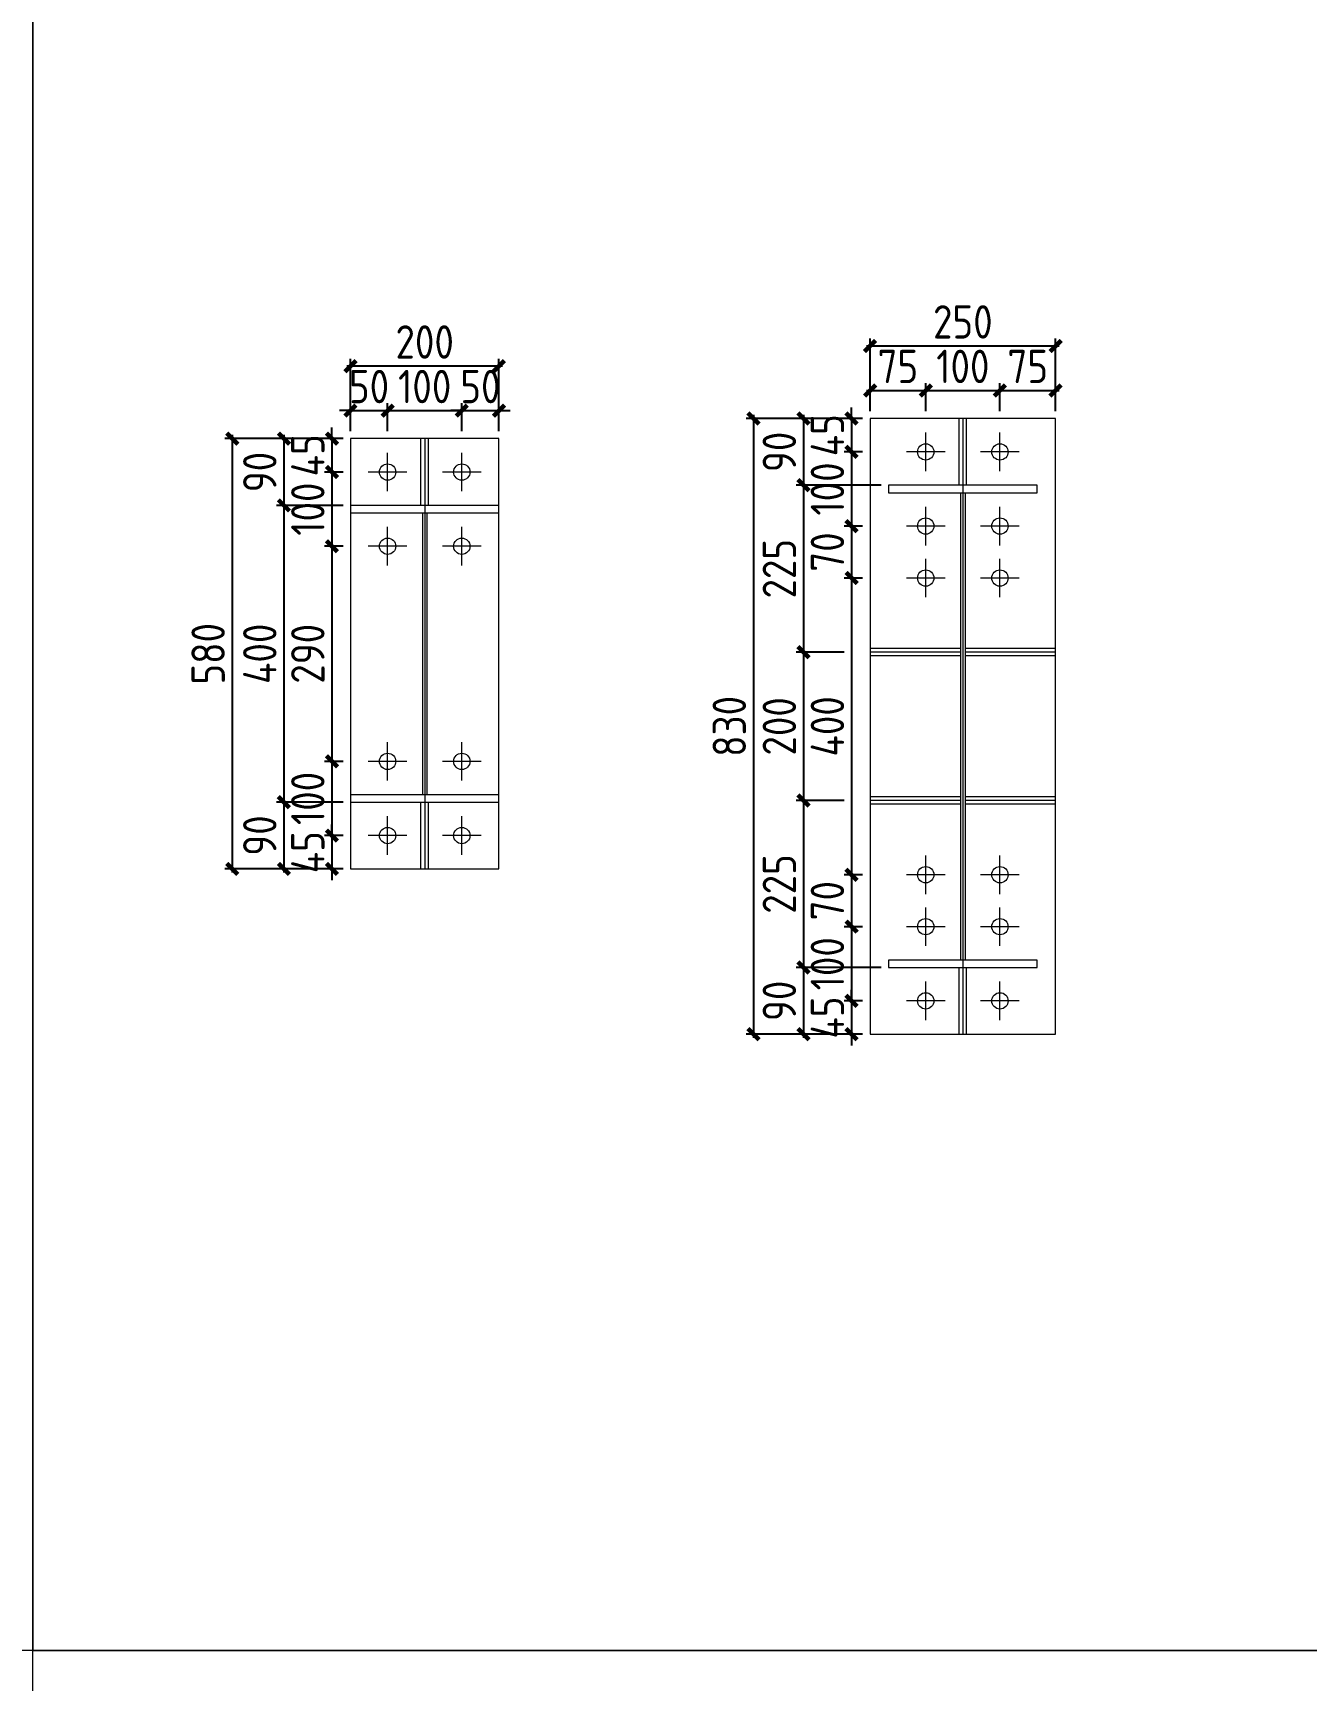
# Model space of a CAD drawing. Extents: x 485428 to 797698, y 56414 to 211814.
# Drawn here: x 733738 to 737168, y 144535 to 148975 of the extents above; entities that cross this region are included whole.
import ezdxf

# ---------------------------------------------------------------- set-up
doc = ezdxf.new("R2010")
doc.units = 0
doc.header["$LTSCALE"] = 1000
doc.header["$MEASUREMENT"] = 0
doc.styles.get("Standard").update_dxf_attribs({"font": 'gbenor.shx', "bigfont": 'gbcbig.shx'})
doc.dimstyles.get("Standard").update_dxf_attribs({"dimscale": 100, "dimtxt": 2, "dimasz": 0.4, "dimexe": 0.5, "dimexo": 1, "dimgap": 0.5, "dimtad": 1, "dimdec": 0, "dimzin": 0, "dimdsep": 46, "dimtxsty": 'Standard', "dimblk": 'ARCHTICK', "dimcen": 0.09, "dimadec": 0, "dimazin": 0, "dimtfac": 1, "dimtdec": 0, "dimtix": 1, "dimtmove": 2, "dimatfit": 3, "dimfxl": 1, "dimtolj": 1, "dimtzin": 0, "dimarcsym": 0})

# ---------------------------------------------------------------- blocks, each defined once
blk = doc.blocks.new('_ArchTick')
at = {"color": 0, "linetype": 'ByBlock', "const_width": 0.4}
blk.add_lwpolyline([(-0.5, -0.5), (0.5, 0.5)], dxfattribs=at)
blk = doc.blocks.new('*D1801')
at = {"color": 3, "lineweight": -2}
for p, q in [((734593.6, 147901.4), (734593.6, 147976.9)), ((734693.6, 147901.4), (734693.6, 147976.9)), ((734593.6, 147956.9), (734563.6, 147956.9)), ((734593.6, 147956.9), (734693.6, 147956.9)), ((734693.6, 147956.9), (734723.6, 147956.9))]:
    blk.add_line(p, q, dxfattribs=at)
at = {"layer": 'Defpoints', "color": 0}
for p in [(734693.6, 147956.9), (734593.6, 147881.4), (734693.6, 147881.4)]:
    blk.add_point(p, dxfattribs=at)
at = {"color": 3, "lineweight": -2, "xscale": 30, "yscale": 30, "zscale": 30}
blk.add_blockref('_ArchTick', (734593.6, 147956.9), dxfattribs=at)
at = {"color": 3, "lineweight": -2, "xscale": 30, "yscale": 30, "zscale": 30, "rotation": 180}
blk.add_blockref('_ArchTick', (734693.6, 147956.9), dxfattribs=at)
at = {"color": 0, "lineweight": 15, "insert": (734643.6, 148021.9), "char_height": 90, "attachment_point": 5}
blk.add_mtext('\\A1;50', dxfattribs=at)
blk = doc.blocks.new('*D1782')
at = {"color": 3, "lineweight": -2}
for p, q in [((734693.6, 147901.4), (734693.6, 147976.9)), ((734893.6, 147901.4), (734893.6, 147976.9)), ((734683.6, 147956.9), (734903.6, 147956.9))]:
    blk.add_line(p, q, dxfattribs=at)
at = {"layer": 'Defpoints', "color": 0}
for p in [(734893.6, 147956.9), (734693.6, 147881.4), (734893.6, 147881.4)]:
    blk.add_point(p, dxfattribs=at)
at = {"color": 3, "lineweight": -2, "xscale": 30, "yscale": 30, "zscale": 30, "rotation": 180}
blk.add_blockref('_ArchTick', (734693.6, 147956.9), dxfattribs=at)
at = {"color": 3, "lineweight": -2, "xscale": 30, "yscale": 30, "zscale": 30}
blk.add_blockref('_ArchTick', (734893.6, 147956.9), dxfattribs=at)
at = {"color": 0, "lineweight": 15, "insert": (734793.6, 148021.9), "char_height": 90, "attachment_point": 5}
blk.add_mtext('\\A1;100', dxfattribs=at)
blk = doc.blocks.new('*D1802')
at = {"color": 3, "lineweight": -2}
for p, q in [((734893.6, 147901.4), (734893.6, 147976.9)), ((734993.6, 147901.4), (734993.6, 147976.9)), ((734893.6, 147956.9), (734863.6, 147956.9)), ((734893.6, 147956.9), (734993.6, 147956.9)), ((734993.6, 147956.9), (735023.6, 147956.9))]:
    blk.add_line(p, q, dxfattribs=at)
at = {"layer": 'Defpoints', "color": 0}
for p in [(734993.6, 147956.9), (734893.6, 147881.4), (734993.6, 147881.4)]:
    blk.add_point(p, dxfattribs=at)
at = {"color": 3, "lineweight": -2, "xscale": 30, "yscale": 30, "zscale": 30}
blk.add_blockref('_ArchTick', (734893.6, 147956.9), dxfattribs=at)
at = {"color": 3, "lineweight": -2, "xscale": 30, "yscale": 30, "zscale": 30, "rotation": 180}
blk.add_blockref('_ArchTick', (734993.6, 147956.9), dxfattribs=at)
at = {"color": 0, "lineweight": 15, "insert": (734943.6, 148021.9), "char_height": 90, "attachment_point": 5}
blk.add_mtext('\\A1;50', dxfattribs=at)
blk = doc.blocks.new('*D1783')
at = {"color": 3, "lineweight": -2}
for p, q in [((734573.6, 147881.4), (734523.7, 147881.4)), ((734543.7, 147881.4), (734543.7, 147911.4)), ((734543.7, 147881.4), (734543.7, 147791.4)), ((734573.6, 147791.4), (734523.7, 147791.4)), ((734543.7, 147791.4), (734543.7, 147761.4))]:
    blk.add_line(p, q, dxfattribs=at)
at = {"layer": 'Defpoints', "color": 0}
for p in [(734593.6, 147881.4), (734543.7, 147791.4), (734593.6, 147791.4)]:
    blk.add_point(p, dxfattribs=at)
at = {"color": 3, "lineweight": -2, "xscale": 30, "yscale": 30, "zscale": 30}
for p, rotation in [((734543.7, 147881.4), 270), ((734543.7, 147791.4), 90)]:
    blk.add_blockref('_ArchTick', p, dxfattribs=dict(at, rotation=rotation))
at = {"color": 0, "lineweight": 15, "insert": (734478.7, 147836.4), "char_height": 90, "attachment_point": 5, "rotation": 90}
blk.add_mtext('\\A1;45', dxfattribs=at)
blk = doc.blocks.new('*D1784')
at = {"color": 3, "lineweight": -2}
for p, q in [((734573.6, 147791.4), (734523.7, 147791.4)), ((734543.7, 147801.4), (734543.7, 147581.4)), ((734573.6, 147591.4), (734523.7, 147591.4))]:
    blk.add_line(p, q, dxfattribs=at)
at = {"layer": 'Defpoints', "color": 0}
for p in [(734593.6, 147791.4), (734543.7, 147591.4), (734593.6, 147591.4)]:
    blk.add_point(p, dxfattribs=at)
at = {"color": 3, "lineweight": -2, "xscale": 30, "yscale": 30, "zscale": 30}
for p, rotation in [((734543.7, 147791.4), 90), ((734543.7, 147591.4), 270)]:
    blk.add_blockref('_ArchTick', p, dxfattribs=dict(at, rotation=rotation))
at = {"color": 0, "lineweight": 15, "insert": (734478.7, 147691.4), "char_height": 90, "attachment_point": 5, "rotation": 90}
blk.add_mtext('\\A1;100', dxfattribs=at)
blk = doc.blocks.new('*D1785')
at = {"color": 3, "lineweight": -2}
for p, q in [((734573.6, 147591.4), (734523.7, 147591.4)), ((734543.7, 147601.4), (734543.7, 147001.4)), ((734573.6, 147011.4), (734523.7, 147011.4))]:
    blk.add_line(p, q, dxfattribs=at)
at = {"layer": 'Defpoints', "color": 0}
for p in [(734593.6, 147591.4), (734543.7, 147011.4), (734593.6, 147011.4)]:
    blk.add_point(p, dxfattribs=at)
at = {"color": 3, "lineweight": -2, "xscale": 30, "yscale": 30, "zscale": 30}
for p, rotation in [((734543.7, 147591.4), 90), ((734543.7, 147011.4), 270)]:
    blk.add_blockref('_ArchTick', p, dxfattribs=dict(at, rotation=rotation))
at = {"color": 0, "lineweight": 15, "insert": (734478.7, 147301.4), "char_height": 90, "attachment_point": 5, "rotation": 90}
blk.add_mtext('\\A1;290', dxfattribs=at)
blk = doc.blocks.new('*D1786')
at = {"color": 3, "lineweight": -2}
for p, q in [((734573.6, 147011.4), (734523.7, 147011.4)), ((734543.7, 147021.4), (734543.7, 146801.4)), ((734573.6, 146811.4), (734523.7, 146811.4))]:
    blk.add_line(p, q, dxfattribs=at)
at = {"layer": 'Defpoints', "color": 0}
for p in [(734593.6, 147011.4), (734543.7, 146811.4), (734593.6, 146811.4)]:
    blk.add_point(p, dxfattribs=at)
at = {"color": 3, "lineweight": -2, "xscale": 30, "yscale": 30, "zscale": 30}
for p, rotation in [((734543.7, 147011.4), 90), ((734543.7, 146811.4), 270)]:
    blk.add_blockref('_ArchTick', p, dxfattribs=dict(at, rotation=rotation))
at = {"color": 0, "lineweight": 15, "insert": (734478.7, 146911.4), "char_height": 90, "attachment_point": 5, "rotation": 90}
blk.add_mtext('\\A1;100', dxfattribs=at)
blk = doc.blocks.new('*D1787')
at = {"color": 3, "lineweight": -2}
for p, q in [((734573.6, 146811.4), (734523.7, 146811.4)), ((734543.7, 146811.4), (734543.7, 146841.4)), ((734543.7, 146811.4), (734543.7, 146721.4)), ((734573.6, 146721.4), (734523.7, 146721.4)), ((734543.7, 146721.4), (734543.7, 146691.4))]:
    blk.add_line(p, q, dxfattribs=at)
at = {"layer": 'Defpoints', "color": 0}
for p in [(734593.6, 146811.4), (734543.7, 146721.4), (734593.6, 146721.4)]:
    blk.add_point(p, dxfattribs=at)
at = {"color": 3, "lineweight": -2, "xscale": 30, "yscale": 30, "zscale": 30}
for p, rotation in [((734543.7, 146811.4), 270), ((734543.7, 146721.4), 90)]:
    blk.add_blockref('_ArchTick', p, dxfattribs=dict(at, rotation=rotation))
at = {"color": 0, "lineweight": 15, "insert": (734478.7, 146766.4), "char_height": 90, "attachment_point": 5, "rotation": 90}
blk.add_mtext('\\A1;45', dxfattribs=at)
blk = doc.blocks.new('*D1803')
at = {"color": 3, "lineweight": -2}
for p, q in [((734573.6, 147881.4), (734394.3, 147881.4)), ((734414.3, 147891.4), (734414.3, 147691.4)), ((734573.6, 147701.4), (734394.3, 147701.4))]:
    blk.add_line(p, q, dxfattribs=at)
at = {"layer": 'Defpoints', "color": 0}
for p in [(734593.6, 147881.4), (734414.3, 147701.4), (734593.6, 147701.4)]:
    blk.add_point(p, dxfattribs=at)
at = {"color": 3, "lineweight": -2, "xscale": 30, "yscale": 30, "zscale": 30}
for p, rotation in [((734414.3, 147881.4), 90), ((734414.3, 147701.4), 270)]:
    blk.add_blockref('_ArchTick', p, dxfattribs=dict(at, rotation=rotation))
at = {"color": 0, "lineweight": 15, "insert": (734349.3, 147791.4), "char_height": 90, "attachment_point": 5, "rotation": 90}
blk.add_mtext('\\A1;90', dxfattribs=at)
blk = doc.blocks.new('*D1804')
at = {"color": 3, "lineweight": -2}
for p, q in [((734573.6, 147701.4), (734394.3, 147701.4)), ((734414.3, 147711.4), (734414.3, 146891.4)), ((734573.6, 146901.4), (734394.3, 146901.4))]:
    blk.add_line(p, q, dxfattribs=at)
at = {"layer": 'Defpoints', "color": 0}
for p in [(734593.6, 147701.4), (734414.3, 146901.4), (734593.6, 146901.4)]:
    blk.add_point(p, dxfattribs=at)
at = {"color": 3, "lineweight": -2, "xscale": 30, "yscale": 30, "zscale": 30}
for p, rotation in [((734414.3, 147701.4), 90), ((734414.3, 146901.4), 270)]:
    blk.add_blockref('_ArchTick', p, dxfattribs=dict(at, rotation=rotation))
at = {"color": 0, "lineweight": 15, "insert": (734349.3, 147301.4), "char_height": 90, "attachment_point": 5, "rotation": 90}
blk.add_mtext('\\A1;400', dxfattribs=at)
blk = doc.blocks.new('*D1805')
at = {"color": 3, "lineweight": -2}
for p, q in [((734573.6, 146901.4), (734394.3, 146901.4)), ((734414.3, 146911.4), (734414.3, 146711.4)), ((734573.6, 146721.4), (734394.3, 146721.4))]:
    blk.add_line(p, q, dxfattribs=at)
at = {"layer": 'Defpoints', "color": 0}
for p in [(734593.6, 146901.4), (734414.3, 146721.4), (734593.6, 146721.4)]:
    blk.add_point(p, dxfattribs=at)
at = {"color": 3, "lineweight": -2, "xscale": 30, "yscale": 30, "zscale": 30}
for p, rotation in [((734414.3, 146901.4), 90), ((734414.3, 146721.4), 270)]:
    blk.add_blockref('_ArchTick', p, dxfattribs=dict(at, rotation=rotation))
at = {"color": 0, "lineweight": 15, "insert": (734349.3, 146811.4), "char_height": 90, "attachment_point": 5, "rotation": 90}
blk.add_mtext('\\A1;90', dxfattribs=at)
blk = doc.blocks.new('*D1806')
at = {"color": 3, "lineweight": -2}
for p, q in [((734573.6, 147881.4), (734255.1, 147881.4)), ((734275.1, 147891.4), (734275.1, 146711.4)), ((734573.6, 146721.4), (734255.1, 146721.4))]:
    blk.add_line(p, q, dxfattribs=at)
at = {"layer": 'Defpoints', "color": 0}
for p in [(734593.6, 147881.4), (734275.1, 146721.4), (734593.6, 146721.4)]:
    blk.add_point(p, dxfattribs=at)
at = {"color": 3, "lineweight": -2, "xscale": 30, "yscale": 30, "zscale": 30}
for p, rotation in [((734275.1, 147881.4), 90), ((734275.1, 146721.4), 270)]:
    blk.add_blockref('_ArchTick', p, dxfattribs=dict(at, rotation=rotation))
at = {"color": 0, "lineweight": 15, "insert": (734210.1, 147301.4), "char_height": 90, "attachment_point": 5, "rotation": 90}
blk.add_mtext('\\A1;580', dxfattribs=at)
blk = doc.blocks.new('*D1807')
at = {"color": 3, "lineweight": -2}
for p, q in [((735003.6, 148077), (734583.6, 148077)), ((734593.6, 147901.4), (734593.6, 148097)), ((734993.6, 147901.4), (734993.6, 148097))]:
    blk.add_line(p, q, dxfattribs=at)
at = {"layer": 'Defpoints', "color": 0}
for p in [(734593.6, 148077), (734593.6, 147881.4), (734993.6, 147881.4)]:
    blk.add_point(p, dxfattribs=at)
at = {"color": 3, "lineweight": -2, "xscale": 30, "yscale": 30, "zscale": 30, "rotation": 180}
blk.add_blockref('_ArchTick', (734593.6, 148077), dxfattribs=at)
at = {"color": 3, "lineweight": -2, "xscale": 30, "yscale": 30, "zscale": 30}
blk.add_blockref('_ArchTick', (734993.6, 148077), dxfattribs=at)
at = {"color": 0, "lineweight": 15, "insert": (734793.6, 148142), "char_height": 90, "attachment_point": 5}
blk.add_mtext('\\A1;200', dxfattribs=at)
blk = doc.blocks.new('*D1808')
at = {"color": 3, "lineweight": -2}
for p, q in [((735983.6, 148011.2), (736153.6, 148011.2)), ((735993.6, 147955.7), (735993.6, 148031.2)), ((736143.6, 147955.7), (736143.6, 148031.2))]:
    blk.add_line(p, q, dxfattribs=at)
at = {"layer": 'Defpoints', "color": 0}
for p in [(736143.6, 148011.2), (735993.6, 147935.7), (736143.6, 147935.7)]:
    blk.add_point(p, dxfattribs=at)
at = {"color": 3, "lineweight": -2, "xscale": 30, "yscale": 30, "zscale": 30, "rotation": 180}
blk.add_blockref('_ArchTick', (735993.6, 148011.2), dxfattribs=at)
at = {"color": 3, "lineweight": -2, "xscale": 30, "yscale": 30, "zscale": 30}
blk.add_blockref('_ArchTick', (736143.6, 148011.2), dxfattribs=at)
at = {"color": 0, "lineweight": 15, "insert": (736068.6, 148076.2), "char_height": 90, "attachment_point": 5}
blk.add_mtext('\\A1;75', dxfattribs=at)
blk = doc.blocks.new('*D1788')
at = {"color": 3, "lineweight": -2}
for p, q in [((736133.6, 148011.2), (736353.6, 148011.2)), ((736143.6, 147955.7), (736143.6, 148031.2)), ((736343.6, 147955.7), (736343.6, 148031.2))]:
    blk.add_line(p, q, dxfattribs=at)
at = {"layer": 'Defpoints', "color": 0}
for p in [(736343.6, 148011.2), (736143.6, 147935.7), (736343.6, 147935.7)]:
    blk.add_point(p, dxfattribs=at)
at = {"color": 3, "lineweight": -2, "xscale": 30, "yscale": 30, "zscale": 30, "rotation": 180}
blk.add_blockref('_ArchTick', (736143.6, 148011.2), dxfattribs=at)
at = {"color": 3, "lineweight": -2, "xscale": 30, "yscale": 30, "zscale": 30}
blk.add_blockref('_ArchTick', (736343.6, 148011.2), dxfattribs=at)
at = {"color": 0, "lineweight": 15, "insert": (736243.6, 148076.2), "char_height": 90, "attachment_point": 5}
blk.add_mtext('\\A1;100', dxfattribs=at)
blk = doc.blocks.new('*D1809')
at = {"color": 3, "lineweight": -2}
for p, q in [((736333.6, 148011.2), (736503.6, 148011.2)), ((736343.6, 147955.7), (736343.6, 148031.2)), ((736493.6, 147955.7), (736493.6, 148031.2))]:
    blk.add_line(p, q, dxfattribs=at)
at = {"layer": 'Defpoints', "color": 0}
for p in [(736493.6, 148011.2), (736343.6, 147935.7), (736493.6, 147935.7)]:
    blk.add_point(p, dxfattribs=at)
at = {"color": 3, "lineweight": -2, "xscale": 30, "yscale": 30, "zscale": 30, "rotation": 180}
blk.add_blockref('_ArchTick', (736343.6, 148011.2), dxfattribs=at)
at = {"color": 3, "lineweight": -2, "xscale": 30, "yscale": 30, "zscale": 30}
blk.add_blockref('_ArchTick', (736493.6, 148011.2), dxfattribs=at)
at = {"color": 0, "lineweight": 15, "insert": (736418.6, 148076.2), "char_height": 90, "attachment_point": 5}
blk.add_mtext('\\A1;75', dxfattribs=at)
blk = doc.blocks.new('*D1789')
at = {"color": 3, "lineweight": -2}
for p, q in [((735943.7, 147935.7), (735943.7, 147965.7)), ((735973.6, 147935.7), (735923.7, 147935.7)), ((735943.7, 147935.7), (735943.7, 147845.7)), ((735973.6, 147845.7), (735923.7, 147845.7)), ((735943.7, 147845.7), (735943.7, 147815.7))]:
    blk.add_line(p, q, dxfattribs=at)
at = {"layer": 'Defpoints', "color": 0}
for p in [(735993.6, 147935.7), (735943.7, 147845.7), (735993.6, 147845.7)]:
    blk.add_point(p, dxfattribs=at)
at = {"color": 3, "lineweight": -2, "xscale": 30, "yscale": 30, "zscale": 30}
for p, rotation in [((735943.7, 147935.7), 270), ((735943.7, 147845.7), 90)]:
    blk.add_blockref('_ArchTick', p, dxfattribs=dict(at, rotation=rotation))
at = {"color": 0, "lineweight": 15, "insert": (735878.7, 147890.7), "char_height": 90, "attachment_point": 5, "rotation": 90}
blk.add_mtext('\\A1;45', dxfattribs=at)
blk = doc.blocks.new('*D1790')
at = {"color": 3, "lineweight": -2}
for p, q in [((735973.6, 147845.7), (735923.7, 147845.7)), ((735943.7, 147855.7), (735943.7, 147635.7)), ((735973.6, 147645.7), (735923.7, 147645.7))]:
    blk.add_line(p, q, dxfattribs=at)
at = {"layer": 'Defpoints', "color": 0}
for p in [(735993.6, 147845.7), (735943.7, 147645.7), (735993.6, 147645.7)]:
    blk.add_point(p, dxfattribs=at)
at = {"color": 3, "lineweight": -2, "xscale": 30, "yscale": 30, "zscale": 30}
for p, rotation in [((735943.7, 147845.7), 90), ((735943.7, 147645.7), 270)]:
    blk.add_blockref('_ArchTick', p, dxfattribs=dict(at, rotation=rotation))
at = {"color": 0, "lineweight": 15, "insert": (735878.7, 147745.7), "char_height": 90, "attachment_point": 5, "rotation": 90}
blk.add_mtext('\\A1;100', dxfattribs=at)
blk = doc.blocks.new('*D1791')
at = {"color": 3, "lineweight": -2}
for p, q in [((735943.7, 147655.7), (735943.7, 147495.7)), ((735973.6, 147645.7), (735923.7, 147645.7)), ((735973.6, 147505.7), (735923.7, 147505.7))]:
    blk.add_line(p, q, dxfattribs=at)
at = {"layer": 'Defpoints', "color": 0}
for p in [(735993.6, 147645.7), (735943.7, 147505.7), (735993.6, 147505.7)]:
    blk.add_point(p, dxfattribs=at)
at = {"color": 3, "lineweight": -2, "xscale": 30, "yscale": 30, "zscale": 30}
for p, rotation in [((735943.7, 147645.7), 90), ((735943.7, 147505.7), 270)]:
    blk.add_blockref('_ArchTick', p, dxfattribs=dict(at, rotation=rotation))
at = {"color": 0, "lineweight": 15, "insert": (735878.7, 147575.7), "char_height": 90, "attachment_point": 5, "rotation": 90}
blk.add_mtext('\\A1;70', dxfattribs=at)
blk = doc.blocks.new('*D1792')
at = {"color": 3, "lineweight": -2}
for p, q in [((735973.6, 147505.7), (735923.7, 147505.7)), ((735943.7, 147515.7), (735943.7, 146695.7)), ((735973.6, 146705.7), (735923.7, 146705.7))]:
    blk.add_line(p, q, dxfattribs=at)
at = {"layer": 'Defpoints', "color": 0}
for p in [(735993.6, 147505.7), (735943.7, 146705.7), (735993.6, 146705.7)]:
    blk.add_point(p, dxfattribs=at)
at = {"color": 3, "lineweight": -2, "xscale": 30, "yscale": 30, "zscale": 30}
for p, rotation in [((735943.7, 147505.7), 90), ((735943.7, 146705.7), 270)]:
    blk.add_blockref('_ArchTick', p, dxfattribs=dict(at, rotation=rotation))
at = {"color": 0, "lineweight": 15, "insert": (735878.7, 147105.7), "char_height": 90, "attachment_point": 5, "rotation": 90}
blk.add_mtext('\\A1;400', dxfattribs=at)
blk = doc.blocks.new('*D1793')
at = {"color": 3, "lineweight": -2}
for p, q in [((735973.6, 146705.7), (735923.7, 146705.7)), ((735943.7, 146715.7), (735943.7, 146555.7)), ((735973.6, 146565.7), (735923.7, 146565.7))]:
    blk.add_line(p, q, dxfattribs=at)
at = {"layer": 'Defpoints', "color": 0}
for p in [(735993.6, 146705.7), (735943.7, 146565.7), (735993.6, 146565.7)]:
    blk.add_point(p, dxfattribs=at)
at = {"color": 3, "lineweight": -2, "xscale": 30, "yscale": 30, "zscale": 30}
for p, rotation in [((735943.7, 146705.7), 90), ((735943.7, 146565.7), 270)]:
    blk.add_blockref('_ArchTick', p, dxfattribs=dict(at, rotation=rotation))
at = {"color": 0, "lineweight": 15, "insert": (735878.7, 146635.7), "char_height": 90, "attachment_point": 5, "rotation": 90}
blk.add_mtext('\\A1;70', dxfattribs=at)
blk = doc.blocks.new('*D1794')
at = {"color": 3, "lineweight": -2}
for p, q in [((735973.6, 146565.7), (735923.7, 146565.7)), ((735943.7, 146575.7), (735943.7, 146355.7)), ((735973.6, 146365.7), (735923.7, 146365.7))]:
    blk.add_line(p, q, dxfattribs=at)
at = {"layer": 'Defpoints', "color": 0}
for p in [(735993.6, 146565.7), (735943.7, 146365.7), (735993.6, 146365.7)]:
    blk.add_point(p, dxfattribs=at)
at = {"color": 3, "lineweight": -2, "xscale": 30, "yscale": 30, "zscale": 30}
for p, rotation in [((735943.7, 146565.7), 90), ((735943.7, 146365.7), 270)]:
    blk.add_blockref('_ArchTick', p, dxfattribs=dict(at, rotation=rotation))
at = {"color": 0, "lineweight": 15, "insert": (735878.7, 146465.7), "char_height": 90, "attachment_point": 5, "rotation": 90}
blk.add_mtext('\\A1;100', dxfattribs=at)
blk = doc.blocks.new('*D1810')
at = {"color": 3, "lineweight": -2}
for p, q in [((735973.6, 146365.7), (735923.7, 146365.7)), ((735943.7, 146365.7), (735943.7, 146395.7)), ((735943.7, 146365.7), (735943.7, 146275.7)), ((735973.6, 146275.7), (735923.7, 146275.7)), ((735943.7, 146275.7), (735943.7, 146245.7))]:
    blk.add_line(p, q, dxfattribs=at)
at = {"layer": 'Defpoints', "color": 0}
for p in [(735993.6, 146365.7), (735943.7, 146275.7), (735993.6, 146275.7)]:
    blk.add_point(p, dxfattribs=at)
at = {"color": 3, "lineweight": -2, "xscale": 30, "yscale": 30, "zscale": 30}
for p, rotation in [((735943.7, 146365.7), 270), ((735943.7, 146275.7), 90)]:
    blk.add_blockref('_ArchTick', p, dxfattribs=dict(at, rotation=rotation))
at = {"color": 0, "lineweight": 15, "insert": (735878.7, 146320.7), "char_height": 90, "attachment_point": 5, "rotation": 90}
blk.add_mtext('\\A1;45', dxfattribs=at)
blk = doc.blocks.new('*D1811')
at = {"color": 3, "lineweight": -2}
for p, q in [((735973.6, 147935.7), (735794.2, 147935.7)), ((735814.2, 147945.7), (735814.2, 147745.7)), ((736023.6, 147755.7), (735794.2, 147755.7))]:
    blk.add_line(p, q, dxfattribs=at)
at = {"layer": 'Defpoints', "color": 0}
for p in [(735993.6, 147935.7), (735814.2, 147755.7), (736043.6, 147755.7)]:
    blk.add_point(p, dxfattribs=at)
at = {"color": 3, "lineweight": -2, "xscale": 30, "yscale": 30, "zscale": 30}
for p, rotation in [((735814.2, 147935.7), 90), ((735814.2, 147755.7), 270)]:
    blk.add_blockref('_ArchTick', p, dxfattribs=dict(at, rotation=rotation))
at = {"color": 0, "lineweight": 15, "insert": (735749.2, 147845.7), "char_height": 90, "attachment_point": 5, "rotation": 90}
blk.add_mtext('\\A1;90', dxfattribs=at)
blk = doc.blocks.new('*D1812')
at = {"color": 3, "lineweight": -2}
for p, q in [((736023.6, 147755.7), (735794.2, 147755.7)), ((735814.2, 147765.7), (735814.2, 147295.7)), ((735923.7, 147305.7), (735794.2, 147305.7))]:
    blk.add_line(p, q, dxfattribs=at)
at = {"layer": 'Defpoints', "color": 0}
for p in [(736043.6, 147755.7), (735814.2, 147305.7), (735943.7, 147305.7)]:
    blk.add_point(p, dxfattribs=at)
at = {"color": 3, "lineweight": -2, "xscale": 30, "yscale": 30, "zscale": 30}
for p, rotation in [((735814.2, 147755.7), 90), ((735814.2, 147305.7), 270)]:
    blk.add_blockref('_ArchTick', p, dxfattribs=dict(at, rotation=rotation))
at = {"color": 0, "lineweight": 15, "insert": (735749.2, 147530.7), "char_height": 90, "attachment_point": 5, "rotation": 90}
blk.add_mtext('\\A1;225', dxfattribs=at)
blk = doc.blocks.new('*D1795')
at = {"color": 3, "lineweight": -2}
for p, q in [((735923.7, 147305.7), (735794.2, 147305.7)), ((735814.2, 147315.7), (735814.2, 146895.7)), ((735923.7, 146905.7), (735794.2, 146905.7))]:
    blk.add_line(p, q, dxfattribs=at)
at = {"layer": 'Defpoints', "color": 0}
for p in [(735943.7, 147305.7), (735814.2, 146905.7), (735943.7, 146905.7)]:
    blk.add_point(p, dxfattribs=at)
at = {"color": 3, "lineweight": -2, "xscale": 30, "yscale": 30, "zscale": 30}
for p, rotation in [((735814.2, 147305.7), 90), ((735814.2, 146905.7), 270)]:
    blk.add_blockref('_ArchTick', p, dxfattribs=dict(at, rotation=rotation))
at = {"color": 0, "lineweight": 15, "insert": (735749.2, 147105.7), "char_height": 90, "attachment_point": 5, "rotation": 90}
blk.add_mtext('\\A1;200', dxfattribs=at)
blk = doc.blocks.new('*D1813')
at = {"color": 3, "lineweight": -2}
for p, q in [((735923.7, 146905.7), (735794.2, 146905.7)), ((735814.2, 146915.7), (735814.2, 146445.7)), ((736023.6, 146455.7), (735794.2, 146455.7))]:
    blk.add_line(p, q, dxfattribs=at)
at = {"layer": 'Defpoints', "color": 0}
for p in [(735943.7, 146905.7), (735814.2, 146455.7), (736043.6, 146455.7)]:
    blk.add_point(p, dxfattribs=at)
at = {"color": 3, "lineweight": -2, "xscale": 30, "yscale": 30, "zscale": 30}
for p, rotation in [((735814.2, 146905.7), 90), ((735814.2, 146455.7), 270)]:
    blk.add_blockref('_ArchTick', p, dxfattribs=dict(at, rotation=rotation))
at = {"color": 0, "lineweight": 15, "insert": (735749.2, 146680.7), "char_height": 90, "attachment_point": 5, "rotation": 90}
blk.add_mtext('\\A1;225', dxfattribs=at)
blk = doc.blocks.new('*D1814')
at = {"color": 3, "lineweight": -2}
for p, q in [((736023.6, 146455.7), (735794.2, 146455.7)), ((735814.2, 146465.7), (735814.2, 146265.7)), ((735973.6, 146275.7), (735794.2, 146275.7))]:
    blk.add_line(p, q, dxfattribs=at)
at = {"layer": 'Defpoints', "color": 0}
for p in [(736043.6, 146455.7), (735814.2, 146275.7), (735993.6, 146275.7)]:
    blk.add_point(p, dxfattribs=at)
at = {"color": 3, "lineweight": -2, "xscale": 30, "yscale": 30, "zscale": 30}
for p, rotation in [((735814.2, 146455.7), 90), ((735814.2, 146275.7), 270)]:
    blk.add_blockref('_ArchTick', p, dxfattribs=dict(at, rotation=rotation))
at = {"color": 0, "lineweight": 15, "insert": (735749.2, 146365.7), "char_height": 90, "attachment_point": 5, "rotation": 90}
blk.add_mtext('\\A1;90', dxfattribs=at)
blk = doc.blocks.new('*D1815')
at = {"color": 3, "lineweight": -2}
for p, q in [((735973.6, 147935.7), (735659.4, 147935.7)), ((735679.4, 147945.7), (735679.4, 146265.7)), ((735973.6, 146275.7), (735659.4, 146275.7))]:
    blk.add_line(p, q, dxfattribs=at)
at = {"layer": 'Defpoints', "color": 0}
for p in [(735993.6, 147935.7), (735679.4, 146275.7), (735993.6, 146275.7)]:
    blk.add_point(p, dxfattribs=at)
at = {"color": 3, "lineweight": -2, "xscale": 30, "yscale": 30, "zscale": 30}
for p, rotation in [((735679.4, 147935.7), 90), ((735679.4, 146275.7), 270)]:
    blk.add_blockref('_ArchTick', p, dxfattribs=dict(at, rotation=rotation))
at = {"color": 0, "lineweight": 15, "insert": (735614.4, 147105.7), "char_height": 90, "attachment_point": 5, "rotation": 90}
blk.add_mtext('\\A1;830', dxfattribs=at)
blk = doc.blocks.new('*D1816')
at = {"color": 3, "lineweight": -2}
for p, q in [((735993.6, 147955.7), (735993.6, 148151.2)), ((736493.6, 147955.7), (736493.6, 148151.2)), ((736503.6, 148131.2), (735983.6, 148131.2))]:
    blk.add_line(p, q, dxfattribs=at)
at = {"layer": 'Defpoints', "color": 0}
for p in [(735993.6, 148131.2), (735993.6, 147935.7), (736493.6, 147935.7)]:
    blk.add_point(p, dxfattribs=at)
at = {"color": 3, "lineweight": -2, "xscale": 30, "yscale": 30, "zscale": 30, "rotation": 180}
blk.add_blockref('_ArchTick', (735993.6, 148131.2), dxfattribs=at)
at = {"color": 3, "lineweight": -2, "xscale": 30, "yscale": 30, "zscale": 30}
blk.add_blockref('_ArchTick', (736493.6, 148131.2), dxfattribs=at)
at = {"color": 0, "lineweight": 15, "insert": (736243.6, 148196.2), "char_height": 90, "attachment_point": 5}
blk.add_mtext('\\A1;250', dxfattribs=at)

msp = doc.modelspace()

# ---------------------------------------------------------------- linework, layer by layer
at = {"lineweight": 15}
for p, q in [((735993.6, 147935.7), (735993.6, 146275.7)), ((736493.6, 147935.7), (735993.6, 147935.7)), ((736493.6, 146275.7), (736493.6, 147935.7)), ((734593.6, 147881.4), (734593.6, 146721.4)), ((734993.6, 147881.4), (734593.6, 147881.4)), ((734993.6, 146721.4), (734993.6, 147881.4)), ((736143.6, 147793.7), (736143.6, 147897.7)), ((736343.6, 147793.7), (736343.6, 147897.7)), ((734693.6, 147739.4), (734693.6, 147843.4)), ((734893.6, 147739.4), (734893.6, 147843.4)), ((736195.6, 147845.7), (736091.6, 147845.7)), ((736395.6, 147845.7), (736291.6, 147845.7)), ((734745.6, 147791.4), (734641.6, 147791.4)), ((734945.6, 147791.4), (734841.6, 147791.4)), ((736143.6, 147593.7), (736143.6, 147697.7)), ((736343.6, 147593.7), (736343.6, 147697.7)), ((734693.6, 147539.4), (734693.6, 147643.4)), ((734893.6, 147539.4), (734893.6, 147643.4)), ((736195.6, 147645.7), (736091.6, 147645.7)), ((736395.6, 147645.7), (736291.6, 147645.7)), ((734745.6, 147591.4), (734641.6, 147591.4)), ((734945.6, 147591.4), (734841.6, 147591.4)), ((736143.6, 147453.7), (736143.6, 147557.7)), ((736343.6, 147453.7), (736343.6, 147557.7)), ((736195.6, 147505.7), (736091.6, 147505.7)), ((736395.6, 147505.7), (736291.6, 147505.7)), ((734693.6, 146959.4), (734693.6, 147063.4)), ((734893.6, 146959.4), (734893.6, 147063.4)), ((734745.6, 147011.4), (734641.6, 147011.4)), ((734945.6, 147011.4), (734841.6, 147011.4)), ((734693.6, 146759.4), (734693.6, 146863.4)), ((734893.6, 146759.4), (734893.6, 146863.4)), ((734745.6, 146811.4), (734641.6, 146811.4)), ((734945.6, 146811.4), (734841.6, 146811.4)), ((734593.6, 146721.4), (734993.6, 146721.4)), ((736143.6, 146653.7), (736143.6, 146757.7)), ((736343.6, 146653.7), (736343.6, 146757.7)), ((736195.6, 146705.7), (736091.6, 146705.7)), ((736395.6, 146705.7), (736291.6, 146705.7)), ((736143.6, 146513.7), (736143.6, 146617.7)), ((736343.6, 146513.7), (736343.6, 146617.7)), ((736195.6, 146565.7), (736091.6, 146565.7)), ((736395.6, 146565.7), (736291.6, 146565.7)), ((736143.6, 146313.7), (736143.6, 146417.7)), ((736343.6, 146313.7), (736343.6, 146417.7)), ((736195.6, 146365.7), (736091.6, 146365.7)), ((736395.6, 146365.7), (736291.6, 146365.7)), ((735993.6, 146275.7), (736493.6, 146275.7))]:
    msp.add_line(p, q, dxfattribs=at)
at = {"color": 2, "lineweight": 15}
for p, q in [((736233.6, 147755.7), (736233.6, 147935.7)), ((736253.6, 147755.7), (736253.6, 147935.7)), ((734783.6, 147701.4), (734783.6, 147881.4)), ((734803.6, 147701.4), (734803.6, 147881.4)), ((736237.6, 147315.7), (735993.6, 147315.7)), ((736493.6, 147315.7), (736249.6, 147315.7)), ((736237.6, 147295.7), (735993.6, 147295.7)), ((736493.6, 147295.7), (736249.6, 147295.7)), ((734783.6, 146721.4), (734783.6, 146901.4)), ((734803.6, 146721.4), (734803.6, 146901.4)), ((736237.6, 146915.7), (735993.6, 146915.7)), ((736493.6, 146915.7), (736249.6, 146915.7)), ((736237.6, 146895.7), (735993.6, 146895.7)), ((736493.6, 146895.7), (736249.6, 146895.7)), ((736233.6, 146275.7), (736233.6, 146455.7)), ((736253.6, 146275.7), (736253.6, 146455.7)), ((736233.6, 146275.7), (736253.6, 146275.7))]:
    msp.add_line(p, q, dxfattribs=at)
at = {"color": 1, "lineweight": 15}
for p, q in [((736243.6, 147935.7), (736243.6, 146275.7)), ((734793.6, 147881.4), (734793.6, 146721.4)), ((736237.6, 147305.7), (735993.6, 147305.7)), ((736493.6, 147305.7), (736249.6, 147305.7)), ((736237.6, 146905.7), (735993.6, 146905.7)), ((736493.6, 146905.7), (736249.6, 146905.7))]:
    msp.add_line(p, q, dxfattribs=at)
at = {"color": 4, "lineweight": 15}
for p, q in [((736243.6, 147755.7), (736043.6, 147755.7)), ((736043.6, 147755.7), (736043.6, 147735.7)), ((736443.6, 147755.7), (736243.6, 147755.7)), ((736443.6, 147735.7), (736443.6, 147755.7)), ((734793.6, 147701.4), (734593.6, 147701.4)), ((734593.6, 147701.4), (734593.6, 147681.4)), ((734993.6, 147701.4), (734793.6, 147701.4)), ((734993.6, 147681.4), (734993.6, 147701.4)), ((736043.6, 147735.7), (736443.6, 147735.7)), ((736237.6, 147735.7), (736237.6, 146475.7)), ((736249.6, 147735.7), (736249.6, 146475.7)), ((734593.6, 147681.4), (734993.6, 147681.4)), ((734787.6, 147681.4), (734787.6, 146921.4)), ((734799.6, 147681.4), (734799.6, 146921.4)), ((734993.6, 146921.4), (734593.6, 146921.4)), ((734593.6, 146921.4), (734593.6, 146901.4)), ((734593.6, 146901.4), (734793.6, 146901.4)), ((734793.6, 146901.4), (734993.6, 146901.4)), ((734993.6, 146901.4), (734993.6, 146921.4)), ((736443.6, 146475.7), (736043.6, 146475.7)), ((736043.6, 146475.7), (736043.6, 146455.7)), ((736043.6, 146455.7), (736243.6, 146455.7)), ((736243.6, 146455.7), (736443.6, 146455.7)), ((736443.6, 146455.7), (736443.6, 146475.7))]:
    msp.add_line(p, q, dxfattribs=at)
at = {"lineweight": 15}
for points in [[(718888.1, 155114.2), (733738.1, 155114.2), (733738.1, 144614.2), (718888.1, 144614.2)], [(733738.1, 155114.2), (748588.1, 155114.2), (748588.1, 144614.2), (733738.1, 144614.2)], [(733738.1, 144614.2), (748588.1, 144614.2), (748588.1, 134114.2), (733738.1, 134114.2)]]:
    msp.add_lwpolyline(points, close=True, dxfattribs=at)
for centre in [(736143.6, 147845.7), (736343.6, 147845.7), (734693.6, 147791.4), (734893.6, 147791.4), (736143.6, 147645.7), (736343.6, 147645.7), (734693.6, 147591.4), (734893.6, 147591.4), (736143.6, 147505.7), (736343.6, 147505.7), (734693.6, 147011.4), (734893.6, 147011.4), (734693.6, 146811.4), (734893.6, 146811.4), (736143.6, 146705.7), (736343.6, 146705.7), (736143.6, 146565.7), (736343.6, 146565.7), (736143.6, 146365.7), (736343.6, 146365.7)]:
    msp.add_circle(centre, 22, dxfattribs=at)

# ---------------------------------------------------------------- dimensions: what is measured, and where the dimension line sits
for p1, p2, distance, picture, middle in [((736493.6, 147935.7), (735993.6, 147935.7), -195.6, '*D1816', (736243.6, 148196.2)), ((734993.6, 147881.4), (734593.6, 147881.4), -195.6, '*D1807', (734793.6, 148142)), ((735993.6, 147935.7), (735993.6, 146275.7), -314.2, '*D1815', (735614.4, 147105.7)), ((734593.6, 147881.4), (734593.6, 146721.4), -318.6, '*D1806', (734210.1, 147301.4))]:
    dim = msp.add_aligned_dim(p1=p1, p2=p2, distance=distance, dimstyle='Standard', override={"dimtxt": 0.9, "dimasz": 0.3, "dimexe": 0.2, "dimexo": 0.2, "dimgap": 0.2, "dimlfac": 0.5, "dimdle": 0.1, "dimclrd": 3, "dimclre": 3}, dxfattribs=at)
    dim.commit()
    dim.dimension.update_dxf_attribs({"geometry": picture, "text_midpoint": middle})
for base, p1, p2, picture, middle in [((736143.6, 148011.2), (735993.6, 147935.7), (736143.6, 147935.7), '*D1808', (736068.6, 148076.2)), ((736343.6, 148011.2), (736143.6, 147935.7), (736343.6, 147935.7), '*D1788', (736243.6, 148076.2)), ((736493.6, 148011.2), (736343.6, 147935.7), (736493.6, 147935.7), '*D1809', (736418.6, 148076.2)), ((734693.6, 147956.9), (734593.6, 147881.4), (734693.6, 147881.4), '*D1801', (734643.6, 148021.9)), ((734893.6, 147956.9), (734693.6, 147881.4), (734893.6, 147881.4), '*D1782', (734793.6, 148021.9)), ((734993.6, 147956.9), (734893.6, 147881.4), (734993.6, 147881.4), '*D1802', (734943.6, 148021.9))]:
    dim = msp.add_linear_dim(base=base, p1=p1, p2=p2, dimstyle='Standard', override={"dimtxt": 0.9, "dimasz": 0.3, "dimexe": 0.2, "dimexo": 0.2, "dimgap": 0.2, "dimlfac": 0.5, "dimdle": 0.1, "dimclrd": 3, "dimclre": 3}, dxfattribs=at)
    dim.commit()
    dim.dimension.update_dxf_attribs({"geometry": picture, "text_midpoint": middle})
for base, p1, p2, picture, middle in [((735943.7, 147845.7), (735993.6, 147935.7), (735993.6, 147845.7), '*D1789', (735878.7, 147890.7)), ((735814.2, 147755.7), (735993.6, 147935.7), (736043.6, 147755.7), '*D1811', (735749.2, 147845.7)), ((734414.3, 147701.4), (734593.6, 147881.4), (734593.6, 147701.4), '*D1803', (734349.3, 147791.4)), ((734543.7, 147791.4), (734593.6, 147881.4), (734593.6, 147791.4), '*D1783', (734478.7, 147836.4)), ((735943.7, 147645.7), (735993.6, 147845.7), (735993.6, 147645.7), '*D1790', (735878.7, 147745.7)), ((734543.7, 147591.4), (734593.6, 147791.4), (734593.6, 147591.4), '*D1784', (734478.7, 147691.4)), ((735814.2, 147305.7), (736043.6, 147755.7), (735943.7, 147305.7), '*D1812', (735749.2, 147530.7)), ((734414.3, 146901.4), (734593.6, 147701.4), (734593.6, 146901.4), '*D1804', (734349.3, 147301.4)), ((735943.7, 147505.7), (735993.6, 147645.7), (735993.6, 147505.7), '*D1791', (735878.7, 147575.7)), ((734543.7, 147011.4), (734593.6, 147591.4), (734593.6, 147011.4), '*D1785', (734478.7, 147301.4)), ((735943.7, 146705.7), (735993.6, 147505.7), (735993.6, 146705.7), '*D1792', (735878.7, 147105.7)), ((735814.2, 146905.7), (735943.7, 147305.7), (735943.7, 146905.7), '*D1795', (735749.2, 147105.7)), ((734543.7, 146811.4), (734593.6, 147011.4), (734593.6, 146811.4), '*D1786', (734478.7, 146911.4)), ((734414.3, 146721.4), (734593.6, 146901.4), (734593.6, 146721.4), '*D1805', (734349.3, 146811.4)), ((735814.2, 146455.7), (735943.7, 146905.7), (736043.6, 146455.7), '*D1813', (735749.2, 146680.7)), ((734543.7, 146721.4), (734593.6, 146811.4), (734593.6, 146721.4), '*D1787', (734478.7, 146766.4)), ((735943.7, 146565.7), (735993.6, 146705.7), (735993.6, 146565.7), '*D1793', (735878.7, 146635.7)), ((735943.7, 146365.7), (735993.6, 146565.7), (735993.6, 146365.7), '*D1794', (735878.7, 146465.7)), ((735814.2, 146275.7), (736043.6, 146455.7), (735993.6, 146275.7), '*D1814', (735749.2, 146365.7)), ((735943.7, 146275.7), (735993.6, 146365.7), (735993.6, 146275.7), '*D1810', (735878.7, 146320.7))]:
    dim = msp.add_linear_dim(base=base, p1=p1, p2=p2, angle=90, dimstyle='Standard', override={"dimtxt": 0.9, "dimasz": 0.3, "dimexe": 0.2, "dimexo": 0.2, "dimgap": 0.2, "dimlfac": 0.5, "dimdle": 0.1, "dimclrd": 3, "dimclre": 3}, dxfattribs=at)
    dim.commit()
    dim.dimension.update_dxf_attribs({"geometry": picture, "text_midpoint": middle})

doc.saveas('drawing.dxf')
